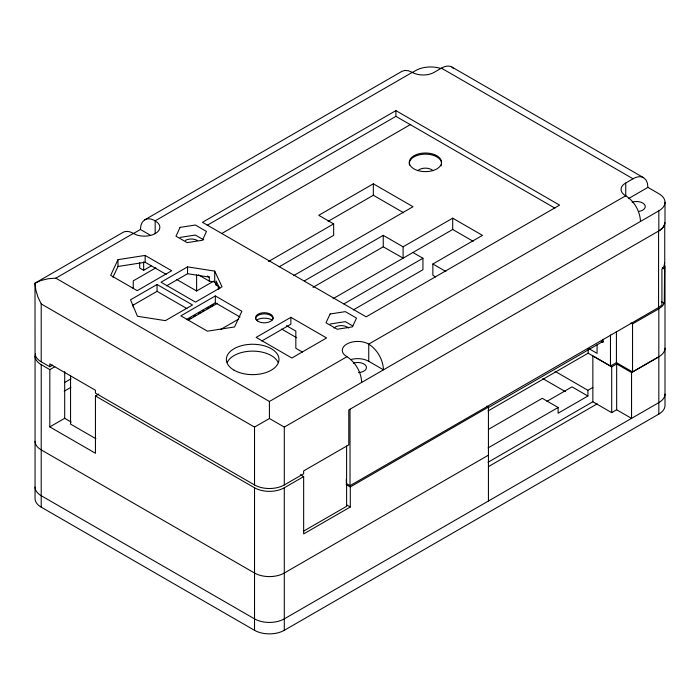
<?xml version="1.0" encoding="UTF-8"?>
<svg xmlns="http://www.w3.org/2000/svg" width="700" height="700" viewBox="0 0 700 700"><rect width="100%" height="100%" fill="white"/><g stroke="black" fill="none" stroke-linecap="round" stroke-linejoin="round"><path stroke-width="1.05" d="M98.752 394.074L95.445 395.981L95.445 453.259L49.805 426.904L49.831 369.626L54.792 366.756M49.805 426.904L64.689 418.311L64.697 371.604M368.743 361.314L368.751 344.111L625.739 195.746C634.366 201.294 640.01 211.216 640.5 221.445M631.549 372.54L631.549 418.373L616.665 409.78L611.704 412.641L592.856 401.765L592.856 355.933L611.704 366.809L616.665 363.947L631.549 372.54L658.831 356.79A21.044 12.154 0 0 0 665 348.197M133.149 233.686L140.411 229.486L140.919 225.33L142.389 222.04L144.742 219.835L401.852 71.391L404.906 70.42L408.467 70.761L412.283 72.38A15.435 8.907 0 0 0 434.114 72.38L441.429 68.154A20.781 11.996 -60 0 1 451.981 67.095L643.606 177.721L645.951 179.926L647.421 183.216L647.92 187.373L658.831 193.673A21.044 12.154 0 0 1 658.831 210.857L658.831 230.912L348.784 409.911L348.784 444.859L303.642 470.925L303.642 473.786L284.296 484.951A21.044 12.154 0 0 1 254.529 484.951L95.436 393.102L95.436 390.241L49.796 363.886L49.796 366.756L52.587 365.146M630.892 322.91L632.546 323.864L658.831 308.814L662.183 306.294L664.282 303.363L664.641 262.85M117.985 259.656L110.67 275.336L137.209 290.666L171.684 270.751L145.145 255.43L117.985 259.656L117.985 266.481L112.954 277.27M346.308 479.229L346.308 483.525L350.026 485.669L658.577 307.527L661.92 305.016L661.92 269.211L664.02 266.28L664.738 262.439L664.738 222.469M254.529 484.951L254.529 427.096L269.439 418.504L284.296 427.096L284.296 484.951M49.796 366.756L41.212 361.795A21.044 12.154 0 0 1 35.053 353.211L35 283.168L41.107 280.446L48.212 278.74L55.843 278.162L133.376 233.406L136.684 234.955A15.435 8.907 0 0 0 155.312 233.546A15.435 8.907 0 0 0 157.763 222.784L155.173 220.824A20.746 11.979 60 0 0 144.742 219.835M412.283 72.38L155.173 220.824L155.173 233.713M412.108 72.625L415.756 70.516A21.044 12.154 0 0 1 441.158 68.591M395.911 110.618L202.44 222.32L366.144 316.829L559.615 205.135L395.911 110.618L395.911 116.349L207.156 225.321M139.685 262.719L139.685 268.004L143.657 270.287L151.095 265.991M155.907 267.794L133.236 280.884L133.236 288.531M221.812 233.476L410.795 124.364M157.054 284.489L130.506 299.819L137.463 316.286L165.401 320.635L192.518 304.973L157.054 284.489L157.054 291.331L186.918 308.586M187.556 266.875L161.018 282.205L195.492 302.111L222.04 286.781L214.716 271.11L187.556 266.875L187.556 273.717L166.513 285.871M132.344 305.602L157.054 291.331M293.554 275.686L413.017 206.719L373.328 183.803L318.762 215.303L333.646 223.895L333.646 235.358L279.213 266.779M176.776 279.527L196.612 290.981L213.64 281.155M328.169 221.331L373.328 195.256L403.567 212.713M268.555 261.476L333.646 223.895M64.426 382.629L70.998 378.831M215.338 295.942L180.862 315.849L207.401 331.179L234.561 326.953L241.876 311.264L215.338 295.942L215.338 302.794L240.047 317.065M186.454 319.471L215.338 302.794M64.234 391.186L70.858 387.363M189.044 319.13L190.934 318.036M193.769 316.4L195.659 315.306M198.502 313.67L200.393 312.576M202.282 311.483L204.173 310.389M207.008 308.752L208.898 307.668M210.787 306.574L213.623 304.938M188.16 320.215L217.508 303.266M304.544 280.796L383.25 235.358L403.095 246.811L452.699 218.173L482.466 235.358L432.863 263.996L432.863 275.31L435.654 276.946M220.763 329.411L238.744 319.025M312.97 287.385L383.25 246.811L403.095 258.125L403.095 246.811M290.868 317.336L256.139 337.382L291.856 358.006L326.585 337.96L290.868 317.336L290.868 324.205L261.774 341.005M333.043 298.707L452.699 229.486L452.699 218.173M343.91 303.896L422.94 258.265L422.94 269.727L353.316 309.925M625.739 195.746L625.599 195.685A15.435 8.907 0 0 1 625.599 183.076L633.054 178.789A20.781 11.987 -60.1 0 1 643.606 177.721M55.843 278.162L269.412 401.467L346.929 356.711C355.565 362.259 361.217 372.181 361.699 382.419M628.512 198.599L647.92 187.373M284.296 427.096L658.831 210.857M95.445 395.981L254.529 487.786A21.044 12.154 0 0 0 284.287 487.786L303.651 476.613L303.651 533.925L350.289 507.001L350.289 486.938L488.434 407.067L486.78 406.114M488.644 407.409L603.19 341.276M488.049 410.961L588.14 353.176L610.47 366.065L616.42 362.626L632.546 371.936L658.831 356.79M303.389 531.256L346.605 506.31L346.605 446.023M488.399 429.415L542.255 398.317L558.128 407.488L558.128 413.21L587.895 396.025L587.895 390.303L555.021 371.315M546.91 401.363L572.023 386.864L587.895 396.025M488.101 447.921L558.128 407.488M587.895 390.303L592.856 387.433M488.434 455.166L284.296 573.029A21.044 12.154 0 0 1 254.529 573.029L41.212 449.873A21.044 12.154 0 0 1 35.07 441.271M488.04 462.28L592.856 401.765M488.477 466.611L597.17 403.848M35.061 356.064L35.053 498.566A21.044 12.154 0 0 0 41.212 507.159L254.529 630.315A21.044 12.154 0 0 0 284.296 630.315L658.831 414.076A21.044 12.154 0 0 0 665 405.484L665 265.851M180.075 237.405L195.326 235.051L203.691 239.881M117.985 266.481L145.145 262.255L166.197 274.409M330.094 324.021L345.336 321.659L352.783 325.955M187.556 273.717L209.282 277.104L209.282 281.12L214.716 281.96L216.186 285.101L218.995 286.72M300.344 474.722L303.651 476.613M441.429 68.154L633.054 178.789M662.392 267.908L664.282 269.001M395.911 116.349L554.89 208.127M661.526 301.779L664.282 303.363M452.699 229.486L473.165 241.299M601.291 341.469L603.024 342.466L603.024 339.246M589.032 348.714L597.074 353.351L597.074 344.759M413.017 252.543L422.94 258.265M432.863 263.996L445.882 271.512M542.771 378.578L565.416 391.65M140.411 229.486L150.561 235.349M207.419 276.027L209.282 277.104M198.424 274.846L209.282 281.12M286.457 325.675L295.829 331.082L295.829 348.267L302.444 352.082M281.645 329.061L296.651 337.724M133.376 233.406A20.746 11.979 60 0 0 122.946 232.418L35 283.168L35.796 289.87L37.887 296.949L41.212 303.94L254.529 427.096M346.15 484.549L350.289 486.938M346.605 504.884L350.289 507.001M35.385 353.946A21.044 12.154 0 0 0 41.23 364.656L49.831 369.626M64.689 418.311L71.207 422.074M95.918 438.734L70.551 424.095L70.551 375.646M346.929 356.711L344.461 354.882A15.409 8.899 0 0 1 348.189 343.341A15.409 8.899 0 0 1 368.48 343.98C377.256 349.466 382.996 359.511 383.495 369.836L368.48 361.165A15.409 8.899 0 0 0 350.735 359.599M451.981 67.095L453.548 68.565M219.782 288.803L216.186 281.085L216.186 285.101M269.439 418.504L269.412 401.467M665 202.265L665 222.32A21.044 12.154 0 0 1 658.831 230.912M658.831 308.814L658.831 414.076M658.577 307.527L658.577 231.061A21.044 12.154 0 0 0 664.659 223.528M632.546 323.864L632.546 371.936M625.739 183.015L625.739 195.904M616.665 363.947L616.665 409.78M616.42 331.494L616.42 362.626M611.704 366.809L611.704 412.641M610.47 334.933L610.47 366.065M588.14 349.195L588.14 353.176M488.434 407.067L488.434 500.999M383.25 235.358L383.25 246.811M373.328 183.803L373.328 195.256M350.026 409.203L350.026 485.669M284.287 487.786L284.296 630.315M254.529 487.786L254.529 630.315M218.304 286.108L218.304 289.301M214.716 271.11L214.716 281.96M196.612 274.873L196.612 290.981M145.145 255.43L145.145 262.255M143.657 261.809L143.657 270.287M133.236 304.894L133.236 307.099M41.23 364.656L41.212 507.159M41.212 303.94L41.212 361.795M665 394.03A21.044 12.154 0 0 1 658.831 402.623L284.296 618.861A21.044 12.154 0 0 1 254.529 618.861L41.212 495.705A21.044 12.154 0 0 1 35.053 487.113M632.126 202.178A8.768 5.066 0 0 1 644.613 204.627A8.768 5.066 0 0 1 638.785 211.452M353.334 363.151A8.768 5.066 0 0 1 366.082 366.012A8.768 5.066 0 0 1 358.479 372.575M255.561 318.911A8.768 5.058 0 0 1 264.329 313.845A8.768 5.058 0 0 1 273.096 318.911M256.392 320.058A11.226 6.484 0 0 1 272.265 320.058M185.281 240.415A8.417 4.856 0 0 1 197.19 240.415M333.961 328.029A8.417 4.856 0 0 1 348.539 328.029M227.255 362.381A26.311 15.19 0 0 1 252.674 351.12A26.311 15.19 0 0 1 278.084 362.381M441.49 164.273A16.135 9.319 0 0 1 441.009 165.874M409.526 165.086A16.135 9.319 0 0 1 424.007 154.184A16.135 9.319 0 0 1 441.551 163.468M417.821 170.678A8.768 5.066 0 0 1 433.011 170.678M180.075 227.386L175.989 236.189L187.154 242.629L202.396 240.266L206.482 231.464L195.326 225.024L180.075 227.386M330.094 313.994L326.007 322.796L337.164 329.236L352.415 326.882L356.501 318.08L345.336 311.631L330.094 313.994M258.125 321.344A8.768 5.058 0 0 0 272.799 319.078A8.768 5.058 0 0 0 262.054 312.882A8.768 5.058 0 0 0 258.125 321.344M234.062 370.186A26.311 15.19 0 0 0 278.084 363.379A26.311 15.19 0 0 0 245.858 344.776A26.311 15.19 0 0 0 234.062 370.186M417.349 170.389A16.135 9.319 0 0 0 441.551 162.321A16.135 9.319 0 0 0 417.349 154.254A16.135 9.319 0 0 0 417.349 170.389"/></g></svg>
